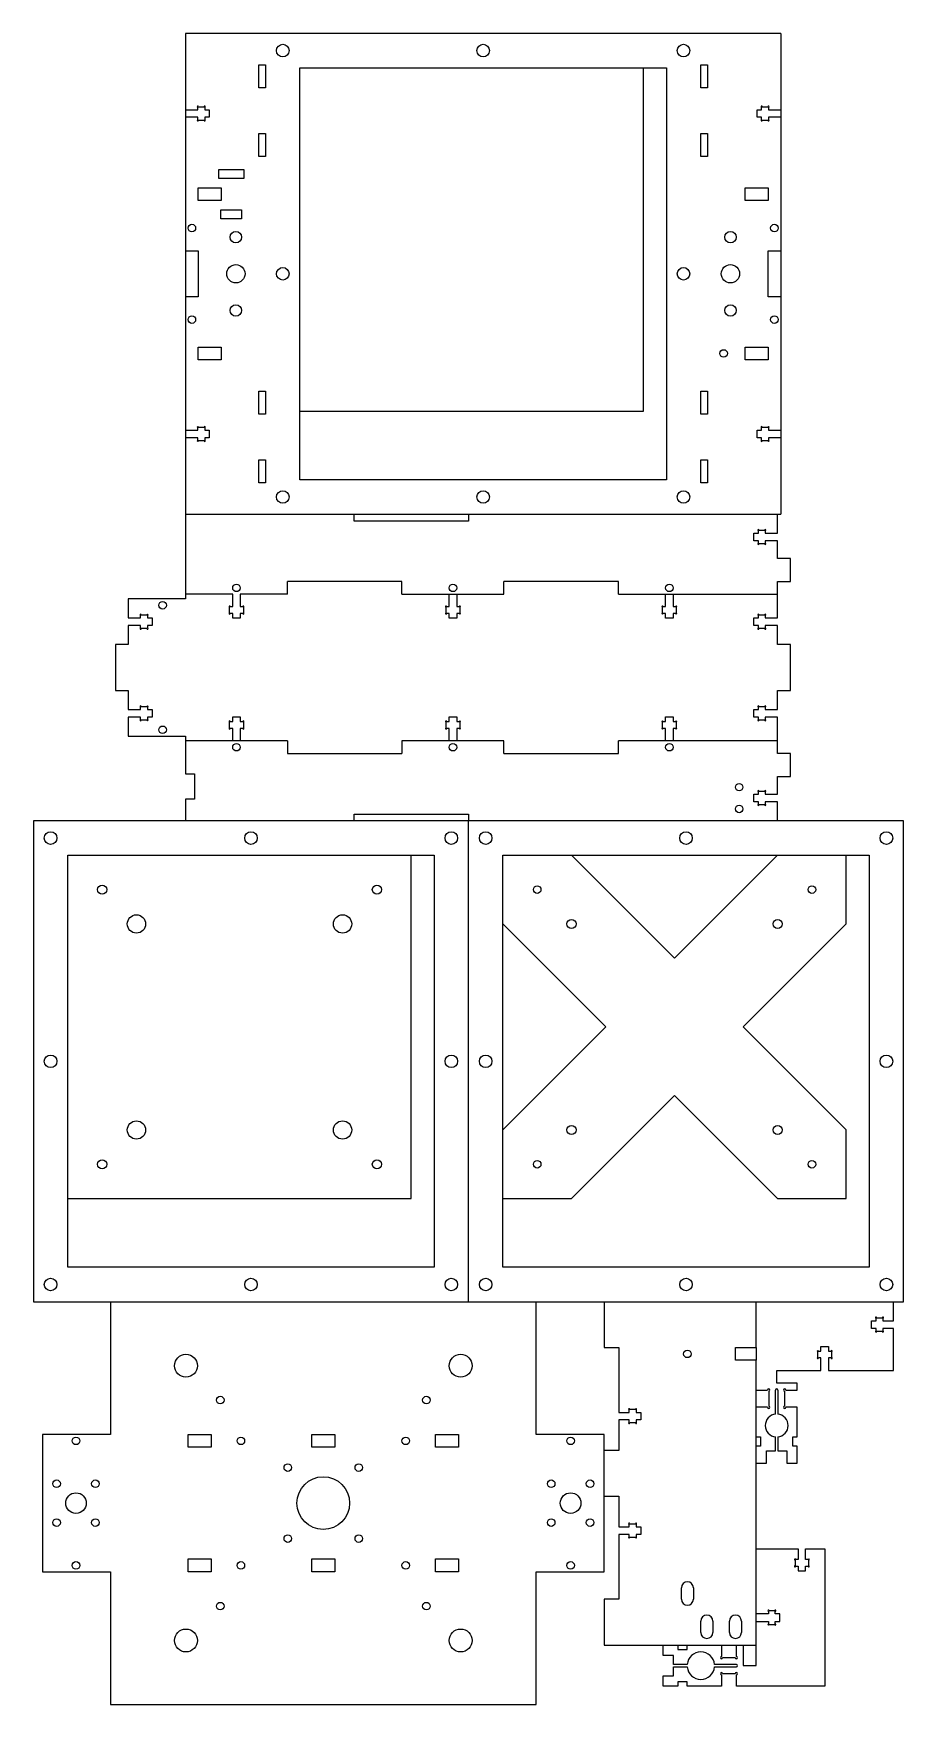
# Model space of a CAD drawing. Header units: millimetres. Extents: x 0 to 380, y -765 to -35.
import ezdxf

# ---------------------------------------------------------------- set-up
doc = ezdxf.new("R2010")
doc.units = ezdxf.units.MM
doc.layers.get('0').update_dxf_attribs({"lineweight": 25, "true_color": 0xffffff})

msp = doc.modelspace()

# ---------------------------------------------------------------- linework, layer by layer
for p, q in [((66.4, -35.24), (66.4, -245.24)), ((326.4, -35.24), (66.4, -35.24)), ((326.4, -35.24), (326.4, -245.24)), ((98.4, -58.94), (98.4, -48.94)), ((98.4, -48.94), (101.4, -48.94)), ((101.4, -48.94), (101.4, -58.94)), ((116.4, -230.24), (116.4, -50.24)), ((116.4, -50.24), (276.4, -50.24)), ((266.4, -200.24), (266.4, -50.24)), ((276.4, -50.24), (276.4, -230.24)), ((291.4, -58.94), (291.4, -48.94)), ((291.4, -48.94), (294.4, -48.94)), ((294.4, -48.94), (294.4, -58.94)), ((101.4, -58.94), (98.4, -58.94)), ((294.4, -58.94), (291.4, -58.94)), ((66.4, -68.59), (71.8, -68.59)), ((71.8, -71.89), (66.4, -71.89)), ((71.8, -68.59), (71.8, -67.49)), ((71.8, -72.99), (71.8, -71.89)), ((72.05, -67.24), (74.55, -67.24)), ((74.8, -67.49), (74.8, -68.59)), ((74.8, -68.59), (76.8, -68.59)), ((76.8, -71.89), (74.8, -71.89)), ((74.8, -71.89), (74.8, -72.99)), ((76.8, -68.59), (76.8, -71.89)), ((316, -71.89), (316, -68.59)), ((316, -68.59), (318, -68.59)), ((318, -71.89), (316, -71.89)), ((318, -68.59), (318, -67.49)), ((318, -72.99), (318, -71.89)), ((318.25, -67.24), (320.75, -67.24)), ((321, -67.49), (321, -68.59)), ((321, -68.59), (326.4, -68.59)), ((326.4, -71.89), (321, -71.89)), ((321, -71.89), (321, -72.99)), ((74.55, -73.24), (72.05, -73.24)), ((98.4, -88.94), (98.4, -78.94)), ((98.4, -78.94), (101.4, -78.94)), ((101.4, -78.94), (101.4, -88.94)), ((291.4, -88.94), (291.4, -78.94)), ((291.4, -78.94), (294.4, -78.94)), ((294.4, -78.94), (294.4, -88.94)), ((320.75, -73.24), (318.25, -73.24)), ((80.9, -98.64), (80.9, -94.64)), ((80.9, -94.64), (91.9, -94.64)), ((91.9, -94.64), (91.9, -98.64)), ((101.4, -88.94), (98.4, -88.94)), ((294.4, -88.94), (291.4, -88.94)), ((91.9, -98.64), (80.9, -98.64)), ((72, -108.24), (72, -102.64)), ((72, -102.64), (82, -102.64)), ((82, -108.24), (72, -108.24)), ((82, -102.64), (82, -108.24)), ((310.8, -108.24), (310.8, -102.64)), ((310.8, -102.64), (320.8, -102.64)), ((320.8, -108.24), (310.8, -108.24)), ((320.8, -102.64), (320.8, -108.24)), ((81.9, -116.24), (81.9, -112.24)), ((81.9, -112.24), (90.9, -112.24)), ((90.9, -116.24), (81.9, -116.24)), ((90.9, -112.24), (90.9, -116.24)), ((66.4, -130.24), (72, -130.24)), ((72, -130.24), (72, -150.24)), ((320.8, -150.24), (320.8, -130.24)), ((320.8, -130.24), (326.4, -130.24)), ((72, -150.24), (66.4, -150.24)), ((326.4, -150.24), (320.8, -150.24)), ((72, -172.24), (82, -172.24)), ((72, -177.84), (72, -172.24)), ((82, -172.24), (82, -177.84)), ((310.8, -177.84), (310.8, -172.24)), ((310.8, -172.24), (320.8, -172.24)), ((320.8, -172.24), (320.8, -177.84)), ((82, -177.84), (72, -177.84)), ((320.8, -177.84), (310.8, -177.84)), ((98.4, -201.54), (98.4, -191.54)), ((98.4, -191.54), (101.4, -191.54)), ((101.4, -191.54), (101.4, -201.54)), ((291.4, -201.54), (291.4, -191.54)), ((291.4, -191.54), (294.4, -191.54)), ((294.4, -191.54), (294.4, -201.54)), ((101.4, -201.54), (98.4, -201.54)), ((116.4, -200.24), (266.4, -200.24)), ((294.4, -201.54), (291.4, -201.54)), ((66.4, -208.59), (71.8, -208.59)), ((71.8, -208.59), (71.8, -207.49)), ((72.05, -207.24), (74.55, -207.24)), ((74.8, -207.49), (74.8, -208.59)), ((74.8, -208.59), (76.8, -208.59)), ((76.8, -208.59), (76.8, -211.89)), ((316, -211.89), (316, -208.59)), ((316, -208.59), (318, -208.59)), ((318, -208.59), (318, -207.49)), ((318.25, -207.24), (320.75, -207.24)), ((321, -207.49), (321, -208.59)), ((321, -208.59), (326.4, -208.59)), ((71.8, -211.89), (66.4, -211.89)), ((71.8, -212.99), (71.8, -211.89)), ((74.55, -213.24), (72.05, -213.24)), ((76.8, -211.89), (74.8, -211.89)), ((74.8, -211.89), (74.8, -212.99)), ((318, -211.89), (316, -211.89)), ((318, -212.99), (318, -211.89)), ((320.75, -213.24), (318.25, -213.24)), ((326.4, -211.89), (321, -211.89)), ((321, -211.89), (321, -212.99)), ((98.4, -221.54), (101.4, -221.54)), ((98.4, -231.54), (98.4, -221.54)), ((101.4, -221.54), (101.4, -231.54)), ((291.4, -231.54), (291.4, -221.54)), ((291.4, -221.54), (294.4, -221.54)), ((294.4, -221.54), (294.4, -231.54)), ((101.4, -231.54), (98.4, -231.54)), ((276.4, -230.24), (116.4, -230.24)), ((294.4, -231.54), (291.4, -231.54)), ((66.4, -245.24), (66.4, -280.24)), ((66.4, -245.24), (326.4, -245.24)), ((140, -248.24), (140, -245.24)), ((190, -245.24), (190, -248.24)), ((325, -253.59), (325, -245.24)), ((190, -248.24), (140, -248.24)), ((314.6, -256.89), (314.6, -253.59)), ((314.6, -253.59), (316.6, -253.59)), ((316.6, -253.59), (316.6, -252.49)), ((316.85, -252.24), (319.35, -252.24)), ((319.6, -252.49), (319.6, -253.59)), ((319.6, -253.59), (325, -253.59)), ((316.6, -256.89), (314.6, -256.89)), ((316.6, -257.99), (316.6, -256.89)), ((319.35, -258.24), (316.85, -258.24)), ((325, -256.89), (319.6, -256.89)), ((319.6, -256.89), (319.6, -257.99)), ((325, -264.64), (325, -256.89)), ((330.6, -264.64), (325, -264.64)), ((330.6, -274.64), (330.6, -264.64)), ((110.93, -280.24), (110.93, -274.64)), ((160.93, -274.64), (110.93, -274.64)), ((160.93, -280.24), (160.93, -274.64)), ((205.47, -280.24), (205.47, -274.64)), ((255.47, -274.64), (205.47, -274.64)), ((255.47, -280.24), (255.47, -274.64)), ((325, -280.24), (325, -274.64)), ((325, -274.64), (330.6, -274.64)), ((66.4, -282.24), (41.4, -282.24)), ((41.4, -282.24), (41.4, -290.59)), ((87.02, -280.24), (66.4, -280.24)), ((66.4, -280.24), (66.4, -282.24)), ((87.02, -285.64), (87.02, -280.24)), ((110.93, -280.24), (90.32, -280.24)), ((90.32, -280.24), (90.32, -285.64)), ((160.93, -280.24), (205.47, -280.24)), ((181.55, -285.64), (181.55, -280.24)), ((184.85, -280.24), (184.85, -285.64)), ((255.47, -280.24), (325, -280.24)), ((276.08, -285.64), (276.08, -280.24)), ((279.38, -280.24), (279.38, -285.64)), ((325, -290.59), (325, -280.24)), ((41.4, -290.59), (46.8, -290.59)), ((46.8, -290.59), (46.8, -289.49)), ((47.05, -289.24), (49.55, -289.24)), ((49.8, -289.49), (49.8, -290.59)), ((49.8, -290.59), (51.8, -290.59)), ((51.8, -290.59), (51.8, -293.89)), ((85.67, -288.39), (85.67, -285.89)), ((85.92, -285.64), (87.02, -285.64)), ((87.02, -288.64), (85.92, -288.64)), ((87.02, -290.64), (87.02, -288.64)), ((90.32, -290.64), (87.02, -290.64)), ((90.32, -285.64), (91.42, -285.64)), ((91.42, -288.64), (90.32, -288.64)), ((90.32, -288.64), (90.32, -290.64)), ((91.67, -285.89), (91.67, -288.39)), ((180.2, -288.39), (180.2, -285.89)), ((180.45, -285.64), (181.55, -285.64)), ((181.55, -288.64), (180.45, -288.64)), ((181.55, -290.64), (181.55, -288.64)), ((184.85, -290.64), (181.55, -290.64)), ((184.85, -285.64), (185.95, -285.64)), ((185.95, -288.64), (184.85, -288.64)), ((184.85, -288.64), (184.85, -290.64)), ((186.2, -285.89), (186.2, -288.39)), ((274.73, -288.39), (274.73, -285.89)), ((274.98, -285.64), (276.08, -285.64)), ((276.08, -288.64), (274.98, -288.64)), ((276.08, -290.64), (276.08, -288.64)), ((279.38, -290.64), (276.08, -290.64)), ((279.38, -285.64), (280.48, -285.64)), ((280.48, -288.64), (279.38, -288.64)), ((279.38, -288.64), (279.38, -290.64)), ((280.73, -285.89), (280.73, -288.39)), ((314.6, -293.89), (314.6, -290.59)), ((314.6, -290.59), (316.6, -290.59)), ((316.6, -290.59), (316.6, -289.49)), ((316.85, -289.24), (319.35, -289.24)), ((319.6, -289.49), (319.6, -290.59)), ((319.6, -290.59), (325, -290.59)), ((46.8, -293.89), (41.4, -293.89)), ((41.4, -293.89), (41.4, -302.24)), ((46.8, -294.99), (46.8, -293.89)), ((49.55, -295.24), (47.05, -295.24)), ((51.8, -293.89), (49.8, -293.89)), ((49.8, -293.89), (49.8, -294.99)), ((316.6, -293.89), (314.6, -293.89)), ((316.6, -294.99), (316.6, -293.89)), ((319.35, -295.24), (316.85, -295.24)), ((325, -293.89), (319.6, -293.89)), ((319.6, -293.89), (319.6, -294.99)), ((325, -302.24), (325, -293.89)), ((41.4, -302.24), (35.8, -302.24)), ((35.8, -302.24), (35.8, -322.24)), ((330.6, -302.24), (325, -302.24)), ((330.6, -322.24), (330.6, -302.24)), ((35.8, -322.24), (41.4, -322.24)), ((41.4, -322.24), (41.4, -330.59)), ((325, -330.59), (325, -322.24)), ((325, -322.24), (330.6, -322.24)), ((41.4, -330.59), (46.8, -330.59)), ((46.8, -333.89), (41.4, -333.89)), ((41.4, -333.89), (41.4, -342.24)), ((46.8, -330.59), (46.8, -329.49)), ((46.8, -334.99), (46.8, -333.89)), ((47.05, -329.24), (49.55, -329.24)), ((49.55, -335.24), (47.05, -335.24)), ((49.8, -329.49), (49.8, -330.59)), ((49.8, -330.59), (51.8, -330.59)), ((51.8, -333.89), (49.8, -333.89)), ((49.8, -333.89), (49.8, -334.99)), ((51.8, -330.59), (51.8, -333.89)), ((87.02, -335.84), (87.02, -333.84)), ((87.02, -333.84), (90.32, -333.84)), ((90.32, -333.84), (90.32, -335.84)), ((181.55, -335.84), (181.55, -333.84)), ((181.55, -333.84), (184.85, -333.84)), ((184.85, -333.84), (184.85, -335.84)), ((276.08, -335.84), (276.08, -333.84)), ((276.08, -333.84), (279.38, -333.84)), ((279.38, -333.84), (279.38, -335.84)), ((314.6, -333.89), (314.6, -330.59)), ((314.6, -330.59), (316.6, -330.59)), ((316.6, -333.89), (314.6, -333.89)), ((316.6, -330.59), (316.6, -329.49)), ((316.6, -334.99), (316.6, -333.89)), ((316.85, -329.24), (319.35, -329.24)), ((319.35, -335.24), (316.85, -335.24)), ((319.6, -329.49), (319.6, -330.59)), ((319.6, -330.59), (325, -330.59)), ((325, -333.89), (319.6, -333.89)), ((319.6, -333.89), (319.6, -334.99)), ((325, -344.24), (325, -333.89)), ((41.4, -342.24), (66.4, -342.24)), ((66.4, -342.24), (66.4, -344.24)), ((85.67, -338.59), (85.67, -336.09)), ((85.92, -335.84), (87.02, -335.84)), ((87.02, -338.84), (85.92, -338.84)), ((87.02, -344.24), (87.02, -338.84)), ((90.32, -335.84), (91.42, -335.84)), ((91.42, -338.84), (90.32, -338.84)), ((90.32, -338.84), (90.32, -344.24)), ((91.67, -336.09), (91.67, -338.59)), ((180.2, -338.59), (180.2, -336.09)), ((180.45, -335.84), (181.55, -335.84)), ((181.55, -338.84), (180.45, -338.84)), ((181.55, -344.24), (181.55, -338.84)), ((184.85, -335.84), (185.95, -335.84)), ((185.95, -338.84), (184.85, -338.84)), ((184.85, -338.84), (184.85, -344.24)), ((186.2, -336.09), (186.2, -338.59)), ((274.73, -338.59), (274.73, -336.09)), ((274.98, -335.84), (276.08, -335.84)), ((276.08, -338.84), (274.98, -338.84)), ((276.08, -344.24), (276.08, -338.84)), ((279.38, -335.84), (280.48, -335.84)), ((280.48, -338.84), (279.38, -338.84)), ((279.38, -338.84), (279.38, -344.24)), ((280.73, -336.09), (280.73, -338.59)), ((110.93, -344.24), (66.4, -344.24)), ((66.4, -344.24), (66.4, -358.74)), ((110.93, -344.24), (110.93, -349.84)), ((110.93, -349.84), (160.93, -349.84)), ((205.47, -344.24), (160.93, -344.24)), ((160.93, -344.24), (160.93, -349.84)), ((205.47, -349.84), (205.47, -344.24)), ((205.47, -349.84), (255.47, -349.84)), ((325, -344.24), (255.47, -344.24)), ((255.47, -349.84), (255.47, -344.24)), ((325, -349.84), (325, -344.24)), ((330.6, -349.84), (325, -349.84)), ((330.6, -359.84), (330.6, -349.84)), ((66.4, -358.74), (70.4, -358.74)), ((70.4, -358.74), (70.4, -369.74)), ((325, -367.59), (325, -359.84)), ((325, -359.84), (330.6, -359.84)), ((70.4, -369.74), (66.4, -369.74)), ((66.4, -369.74), (66.4, -379.24)), ((314.6, -370.89), (314.6, -367.59)), ((314.6, -367.59), (316.6, -367.59)), ((316.6, -370.89), (314.6, -370.89)), ((316.6, -367.59), (316.6, -366.49)), ((316.6, -371.99), (316.6, -370.89)), ((316.85, -366.24), (319.35, -366.24)), ((319.35, -372.24), (316.85, -372.24)), ((319.6, -366.49), (319.6, -367.59)), ((319.6, -367.59), (325, -367.59)), ((325, -370.89), (319.6, -370.89)), ((319.6, -370.89), (319.6, -371.99)), ((325, -379.24), (325, -370.89)), ((190, -379.24), (0, -379.24)), ((0, -379.24), (0, -589.24)), ((140, -379.24), (140, -376.24)), ((140, -376.24), (190, -376.24)), ((190, -376.24), (190, -379.24)), ((380, -379.24), (190, -379.24)), ((190, -589.24), (190, -379.24)), ((380, -589.24), (380, -379.24)), ((15, -574.24), (15, -394.24)), ((15, -394.24), (175, -394.24)), ((165, -544.24), (165, -394.24)), ((175, -394.24), (175, -574.24)), ((205, -574.24), (205, -394.24)), ((205, -394.24), (365, -394.24)), ((280, -439.24), (235, -394.24)), ((325, -394.24), (280, -439.24)), ((355, -424.24), (355, -394.24)), ((365, -394.24), (365, -574.24)), ((205, -424.24), (250, -469.24)), ((310, -469.24), (355, -424.24)), ((250, -469.24), (205, -514.24)), ((355, -514.24), (310, -469.24)), ((235, -544.24), (280, -499.24)), ((280, -499.24), (325, -544.24)), ((355, -544.24), (355, -514.24)), ((15, -544.24), (165, -544.24)), ((205, -544.24), (235, -544.24)), ((325, -544.24), (355, -544.24)), ((175, -574.24), (15, -574.24)), ((365, -574.24), (205, -574.24)), ((0, -589.24), (190, -589.24)), ((33.59, -589.24), (33.59, -647.24)), ((190, -589.24), (380, -589.24)), ((219.59, -647.24), (219.59, -589.24)), ((249.19, -589.24), (249.19, -609.24)), ((315.59, -609.24), (315.59, -589.24)), ((375.59, -597.59), (375.59, -589.24)), ((365.99, -600.89), (365.99, -597.59)), ((365.99, -597.59), (367.99, -597.59)), ((367.99, -597.59), (367.99, -596.49)), ((368.24, -596.24), (370.74, -596.24)), ((370.99, -596.49), (370.99, -597.59)), ((370.99, -597.59), (375.59, -597.59)), ((367.99, -600.89), (365.99, -600.89)), ((367.99, -601.99), (367.99, -600.89)), ((370.74, -602.24), (368.24, -602.24)), ((375.59, -600.89), (370.99, -600.89)), ((370.99, -600.89), (370.99, -601.99)), ((375.59, -619.24), (375.59, -600.89)), ((249.19, -609.24), (255.59, -609.24)), ((255.59, -609.24), (255.59, -637.59)), ((306.59, -614.84), (306.59, -609.24)), ((306.59, -609.24), (315.59, -609.24)), ((315.59, -609.24), (315.59, -614.84)), ((342.59, -613.59), (342.59, -611.09)), ((342.84, -610.84), (343.94, -610.84)), ((343.94, -610.84), (343.94, -608.84)), ((343.94, -608.84), (347.24, -608.84)), ((347.24, -608.84), (347.24, -610.84)), ((347.24, -610.84), (348.34, -610.84)), ((348.59, -611.09), (348.59, -613.59)), ((315.59, -614.84), (306.59, -614.84)), ((315.59, -739.24), (315.59, -614.84)), ((324.59, -624.84), (324.59, -619.24)), ((324.59, -619.24), (343.94, -619.24)), ((343.94, -613.84), (342.84, -613.84)), ((343.94, -619.24), (343.94, -613.84)), ((348.34, -613.84), (347.24, -613.84)), ((347.24, -613.84), (347.24, -619.24)), ((347.24, -619.24), (375.59, -619.24)), ((333.59, -624.84), (324.59, -624.84)), ((333.59, -627.84), (333.59, -624.84)), ((315.59, -627.84), (320.59, -627.84)), ((321.09, -628.34), (321.09, -634.84)), ((324.09, -638.37), (324.09, -627.84)), ((325.09, -627.84), (325.09, -638.37)), ((328.09, -634.84), (328.09, -628.34)), ((328.59, -627.84), (333.59, -627.84)), ((255.59, -637.59), (260.19, -637.59)), ((260.19, -640.89), (255.59, -640.89)), ((255.59, -640.89), (255.59, -654.24)), ((260.19, -637.59), (260.19, -636.49)), ((260.19, -641.99), (260.19, -640.89)), ((260.44, -636.24), (262.94, -636.24)), ((262.94, -642.24), (260.44, -642.24)), ((263.19, -636.49), (263.19, -637.59)), ((263.19, -637.59), (265.19, -637.59)), ((265.19, -640.89), (263.19, -640.89)), ((263.19, -640.89), (263.19, -641.99)), ((265.19, -637.59), (265.19, -640.89)), ((320.59, -635.34), (315.59, -635.34)), ((333.59, -635.34), (328.59, -635.34)), ((333.59, -648.34), (333.59, -635.34)), ((33.59, -647.24), (3.99, -647.24)), ((3.99, -647.24), (3.99, -707.24)), ((67.59, -652.84), (67.59, -647.24)), ((67.59, -647.24), (77.59, -647.24)), ((77.59, -647.24), (77.59, -652.84)), ((121.59, -652.84), (121.59, -647.24)), ((121.59, -647.24), (131.59, -647.24)), ((131.59, -647.24), (131.59, -652.84)), ((175.59, -652.84), (175.59, -647.24)), ((175.59, -647.24), (185.59, -647.24)), ((185.59, -647.24), (185.59, -652.84)), ((249.19, -647.24), (219.59, -647.24)), ((249.19, -707.24), (249.19, -647.24)), ((315.59, -648.34), (317.59, -648.34)), ((317.59, -648.34), (317.59, -652.34)), ((324.09, -654.34), (324.09, -648.31)), ((325.09, -648.31), (325.09, -654.34)), ((331.59, -652.34), (331.59, -648.34)), ((331.59, -648.34), (333.59, -648.34)), ((77.59, -652.84), (67.59, -652.84)), ((131.59, -652.84), (121.59, -652.84)), ((185.59, -652.84), (175.59, -652.84)), ((255.59, -654.24), (249.19, -654.24)), ((317.59, -652.34), (315.59, -652.34)), ((320.09, -659.84), (320.09, -654.34)), ((320.09, -654.34), (324.09, -654.34)), ((325.09, -654.34), (329.09, -654.34)), ((329.09, -654.34), (329.09, -659.84)), ((333.59, -652.34), (331.59, -652.34)), ((333.59, -659.84), (333.59, -652.34)), ((315.59, -659.84), (320.09, -659.84)), ((329.09, -659.84), (333.59, -659.84)), ((249.19, -674.24), (255.59, -674.24)), ((255.59, -674.24), (255.59, -687.59)), ((255.59, -687.59), (260.19, -687.59)), ((260.19, -690.89), (255.59, -690.89)), ((255.59, -690.89), (255.59, -719.24)), ((260.19, -687.59), (260.19, -686.49)), ((260.19, -691.99), (260.19, -690.89)), ((260.44, -686.24), (262.94, -686.24)), ((262.94, -692.24), (260.44, -692.24)), ((263.19, -686.49), (263.19, -687.59)), ((263.19, -687.59), (265.19, -687.59)), ((265.19, -690.89), (263.19, -690.89)), ((263.19, -690.89), (263.19, -691.99)), ((265.19, -687.59), (265.19, -690.89)), ((315.59, -697.24), (333.94, -697.24)), ((333.94, -697.24), (333.94, -701.84)), ((337.24, -701.84), (337.24, -697.24)), ((337.24, -697.24), (345.59, -697.24)), ((345.59, -697.24), (345.59, -757.24)), ((3.99, -707.24), (33.59, -707.24)), ((33.59, -707.24), (33.59, -765.24)), ((67.59, -707.24), (67.59, -701.64)), ((67.59, -701.64), (77.59, -701.64)), ((77.59, -707.24), (67.59, -707.24)), ((77.59, -701.64), (77.59, -707.24)), ((121.59, -707.24), (121.59, -701.64)), ((121.59, -701.64), (131.59, -701.64)), ((131.59, -707.24), (121.59, -707.24)), ((131.59, -701.64), (131.59, -707.24)), ((175.59, -707.24), (175.59, -701.64)), ((175.59, -701.64), (185.59, -701.64)), ((185.59, -707.24), (175.59, -707.24)), ((185.59, -701.64), (185.59, -707.24)), ((219.59, -765.24), (219.59, -707.24)), ((219.59, -707.24), (249.19, -707.24)), ((332.59, -702.09), (332.59, -704.59)), ((333.94, -701.84), (332.84, -701.84)), ((332.84, -704.84), (333.94, -704.84)), ((333.94, -704.84), (333.94, -706.84)), ((333.94, -706.84), (337.24, -706.84)), ((338.34, -701.84), (337.24, -701.84)), ((337.24, -706.84), (337.24, -704.84)), ((337.24, -704.84), (338.34, -704.84)), ((338.59, -704.59), (338.59, -702.09)), ((282.97, -719.24), (282.97, -714.24)), ((288.22, -714.24), (288.22, -719.24)), ((255.59, -719.24), (249.19, -719.24)), ((249.19, -719.24), (249.19, -739.24)), ((291.47, -733.74), (291.47, -728.74)), ((296.72, -728.74), (296.72, -733.74)), ((303.97, -733.74), (303.97, -728.74)), ((309.22, -728.74), (309.22, -733.74)), ((320.99, -725.59), (315.59, -725.59)), ((315.59, -728.89), (320.99, -728.89)), ((320.99, -724.49), (320.99, -725.59)), ((320.99, -728.89), (320.99, -729.99)), ((323.74, -724.24), (321.24, -724.24)), ((323.99, -725.59), (323.99, -724.49)), ((325.99, -725.59), (323.99, -725.59)), ((323.99, -729.99), (323.99, -728.89)), ((323.99, -728.89), (325.99, -728.89)), ((325.99, -728.89), (325.99, -725.59)), ((321.24, -730.24), (323.74, -730.24)), ((249.19, -739.24), (315.59, -739.24)), ((274.99, -743.74), (274.99, -739.24)), ((279.49, -743.74), (274.99, -743.74)), ((279.49, -747.74), (279.49, -743.74)), ((281.49, -739.24), (281.49, -741.24)), ((281.49, -741.24), (285.49, -741.24)), ((285.49, -741.24), (285.49, -739.24)), ((300.49, -739.24), (300.49, -744.24)), ((306.99, -744.24), (306.99, -739.24)), ((309.99, -739.24), (309.99, -748.24)), ((315.59, -748.24), (315.59, -739.24)), ((285.51, -747.74), (279.49, -747.74)), ((279.49, -752.74), (279.49, -748.74)), ((279.49, -748.74), (285.51, -748.74)), ((306.99, -747.74), (297.47, -747.74)), ((297.47, -748.74), (306.99, -748.74)), ((300.99, -744.74), (306.49, -744.74)), ((306.49, -751.74), (300.99, -751.74)), ((309.99, -748.24), (315.59, -748.24)), ((274.99, -757.24), (274.99, -752.74)), ((274.99, -752.74), (279.49, -752.74)), ((281.49, -757.24), (274.99, -757.24)), ((285.49, -755.24), (281.49, -755.24)), ((281.49, -755.24), (281.49, -757.24)), ((285.49, -757.24), (285.49, -755.24)), ((300.49, -757.24), (285.49, -757.24)), ((300.49, -752.24), (300.49, -757.24)), ((306.99, -757.24), (306.99, -752.24)), ((345.59, -757.24), (306.99, -757.24)), ((33.59, -765.24), (219.59, -765.24))]:
    msp.add_line(p, q)
for centre, radius in [((108.9, -42.74), 2.75), ((196.4, -42.74), 2.75), ((283.9, -42.74), 2.75), ((69.2, -120.24), 1.65), ((88.4, -124.24), 2.5), ((304.4, -124.24), 2.5), ((323.6, -120.24), 1.65), ((88.4, -140.24), 4), ((108.9, -140.24), 2.75), ((283.9, -140.24), 2.75), ((304.4, -140.24), 4), ((69.2, -160.24), 1.65), ((88.4, -156.24), 2.5), ((304.4, -156.24), 2.5), ((323.6, -160.24), 1.65), ((301.4, -175.04), 1.65), ((108.9, -237.74), 2.75), ((196.4, -237.74), 2.75), ((283.9, -237.74), 2.75), ((88.67, -277.44), 1.65), ((183.2, -277.44), 1.65), ((277.73, -277.44), 1.65), ((56.4, -285.04), 1.65), ((56.4, -339.44), 1.65), ((88.67, -347.04), 1.65), ((183.2, -347.04), 1.65), ((277.73, -347.04), 1.65), ((308.2, -364.49), 1.65), ((308.2, -373.99), 1.65), ((7.5, -386.74), 2.75), ((95, -386.74), 2.75), ((182.5, -386.74), 2.75), ((197.5, -386.74), 2.75), ((285, -386.74), 2.75), ((372.5, -386.74), 2.75), ((30, -409.24), 2), ((150, -409.24), 2), ((220, -409.24), 1.65), ((340, -409.24), 1.65), ((45, -424.24), 4), ((135, -424.24), 4), ((235, -424.24), 2), ((325, -424.24), 2), ((7.5, -484.24), 2.75), ((182.5, -484.24), 2.75), ((197.5, -484.24), 2.75), ((372.5, -484.24), 2.75), ((45, -514.24), 4), ((135, -514.24), 4), ((235, -514.24), 2), ((325, -514.24), 2), ((30, -529.24), 2), ((150, -529.24), 2), ((220, -529.24), 1.65), ((340, -529.24), 1.65), ((7.5, -581.74), 2.75), ((95, -581.74), 2.75), ((182.5, -581.74), 2.75), ((197.5, -581.74), 2.75), ((285, -581.74), 2.75), ((372.5, -581.74), 2.75), ((66.59, -617.24), 5), ((186.59, -617.24), 5), ((285.59, -612.04), 1.65), ((81.59, -632.24), 1.65), ((171.59, -632.24), 1.65), ((18.59, -650.04), 1.65), ((90.59, -650.04), 1.65), ((162.59, -650.04), 1.65), ((234.59, -650.04), 1.65), ((111.09, -661.74), 1.65), ((142.09, -661.74), 1.65), ((10.11, -668.75), 1.65), ((27.08, -668.75), 1.65), ((126.59, -677.24), 11.5), ((226.11, -668.75), 1.65), ((243.08, -668.75), 1.65), ((18.59, -677.24), 4.5), ((234.59, -677.24), 4.5), ((10.11, -685.73), 1.65), ((27.08, -685.73), 1.65), ((226.11, -685.73), 1.65), ((243.08, -685.73), 1.65), ((111.09, -692.74), 1.65), ((142.09, -692.74), 1.65), ((18.59, -704.44), 1.65), ((90.59, -704.44), 1.65), ((162.59, -704.44), 1.65), ((234.59, -704.44), 1.65), ((81.59, -722.24), 1.65), ((171.59, -722.24), 1.65), ((66.59, -737.24), 5), ((186.59, -737.24), 5)]:
    msp.add_circle(centre, radius)
for centre, radius, start, end in [((71.8, -67.24), 0.25, 0, 270), ((71.8, -73.24), 0.25, 90, 0), ((74.8, -67.24), 0.25, 270, 180), ((74.8, -73.24), 0.25, 180, 90), ((318, -67.24), 0.25, 0, 270), ((318, -73.24), 0.25, 90, 0), ((321, -67.24), 0.25, 270, 180), ((321, -73.24), 0.25, 180, 90), ((71.8, -207.24), 0.25, 0, 270), ((74.8, -207.24), 0.25, 270, 180), ((318, -207.24), 0.25, 0, 270), ((321, -207.24), 0.25, 270, 180), ((71.8, -213.24), 0.25, 90, 0), ((74.8, -213.24), 0.25, 180, 90), ((318, -213.24), 0.25, 90, 0), ((321, -213.24), 0.25, 180, 90), ((316.6, -252.24), 0.25, 0, 270), ((319.6, -252.24), 0.25, 270, 180), ((316.6, -258.24), 0.25, 90, 0), ((319.6, -258.24), 0.25, 180, 90), ((46.8, -289.24), 0.25, 0, 270), ((49.8, -289.24), 0.25, 270, 180), ((85.67, -285.64), 0.25, 0, 270), ((85.67, -288.64), 0.25, 90, 0), ((91.67, -285.64), 0.25, 270, 180), ((91.67, -288.64), 0.25, 180, 90), ((180.2, -285.64), 0.25, 0, 270), ((180.2, -288.64), 0.25, 90, 360), ((186.2, -285.64), 0.25, 270, 180), ((186.2, -288.64), 0.25, 180, 90), ((274.73, -285.64), 0.25, 0, 270), ((274.73, -288.64), 0.25, 90, 360), ((280.73, -285.64), 0.25, 270, 180), ((280.73, -288.64), 0.25, 180, 90), ((316.6, -289.24), 0.25, 0, 270), ((319.6, -289.24), 0.25, 270, 180), ((46.8, -295.24), 0.25, 90, 0), ((49.8, -295.24), 0.25, 180, 90), ((316.6, -295.24), 0.25, 90, 360), ((319.6, -295.24), 0.25, 180, 90), ((46.8, -329.24), 0.25, 0, 270), ((46.8, -335.24), 0.25, 90, 0), ((49.8, -329.24), 0.25, 270, 180), ((49.8, -335.24), 0.25, 180, 90), ((85.67, -335.84), 0.25, 0, 270), ((91.67, -335.84), 0.25, 270, 180), ((180.2, -335.84), 0.25, 360, 270), ((186.2, -335.84), 0.25, 270, 180), ((274.73, -335.84), 0.25, 0, 270), ((280.73, -335.84), 0.25, 270, 180), ((316.6, -329.24), 0.25, 0, 270), ((316.6, -335.24), 0.25, 90, 360), ((319.6, -329.24), 0.25, 270, 180), ((319.6, -335.24), 0.25, 180, 90), ((85.67, -338.84), 0.25, 90, 0), ((91.67, -338.84), 0.25, 180, 90), ((180.2, -338.84), 0.25, 90, 360), ((186.2, -338.84), 0.25, 180, 90), ((274.73, -338.84), 0.25, 90, 360), ((280.73, -338.84), 0.25, 180, 90), ((316.6, -366.24), 0.25, 0, 270), ((316.6, -372.24), 0.25, 90, 0), ((319.6, -366.24), 0.25, 270, 180), ((319.6, -372.24), 0.25, 180, 90), ((367.99, -596.24), 0.25, 0, 270), ((370.99, -596.24), 0.25, 270, 180), ((367.99, -602.24), 0.25, 90, 0), ((370.99, -602.24), 0.25, 180, 90), ((342.59, -610.84), 0.25, 0, 270), ((348.59, -610.84), 0.25, 270, 180), ((342.59, -613.84), 0.25, 90, 0), ((348.59, -613.84), 0.25, 180, 90), ((321.09, -627.84), 0.5, 270, 180), ((324.59, -627.84), 0.5, 0, 180), ((328.09, -627.84), 0.5, 0, 270), ((321.09, -635.34), 0.5, 180, 90), ((328.09, -635.34), 0.5, 90, 0), ((260.19, -636.24), 0.25, 0, 270), ((260.19, -642.24), 0.25, 90, 0), ((263.19, -636.24), 0.25, 270, 180), ((263.19, -642.24), 0.25, 180, 90), ((324.59, -643.34), 5, 95.73917, 264.26083), ((324.59, -643.34), 5, 275.73917, 84.26083), ((260.19, -686.24), 0.25, 360, 270), ((263.19, -686.24), 0.25, 270, 180), ((260.19, -692.24), 0.25, 90, 360), ((263.19, -692.24), 0.25, 180, 90), ((332.59, -701.84), 0.25, 0, 270), ((332.59, -704.84), 0.25, 90, 0), ((338.59, -701.84), 0.25, 270, 180), ((338.59, -704.84), 0.25, 180, 90), ((285.59, -714.24), 2.62, 0, 180), ((285.59, -719.24), 2.62, 180, 0), ((294.09, -728.74), 2.62, 0, 180), ((306.59, -728.74), 2.62, 0, 180), ((320.99, -724.24), 0.25, 0, 270), ((320.99, -730.24), 0.25, 90, 0), ((323.99, -724.24), 0.25, 270, 180), ((323.99, -730.24), 0.25, 180, 90), ((294.09, -733.74), 2.62, 180, 0), ((306.59, -733.74), 2.62, 180, 0), ((291.49, -748.24), 6, 4.78019, 175.21981), ((300.49, -744.74), 0.5, 90, 0), ((306.99, -744.74), 0.5, 180, 90), ((291.49, -748.24), 6, 184.78019, 355.21981), ((300.49, -751.74), 0.5, 0, 270), ((306.99, -751.74), 0.5, 270, 180), ((306.99, -748.24), 0.5, 270, 90)]:
    msp.add_arc(centre, radius, start, end)

doc.saveas('drawing.dxf')
